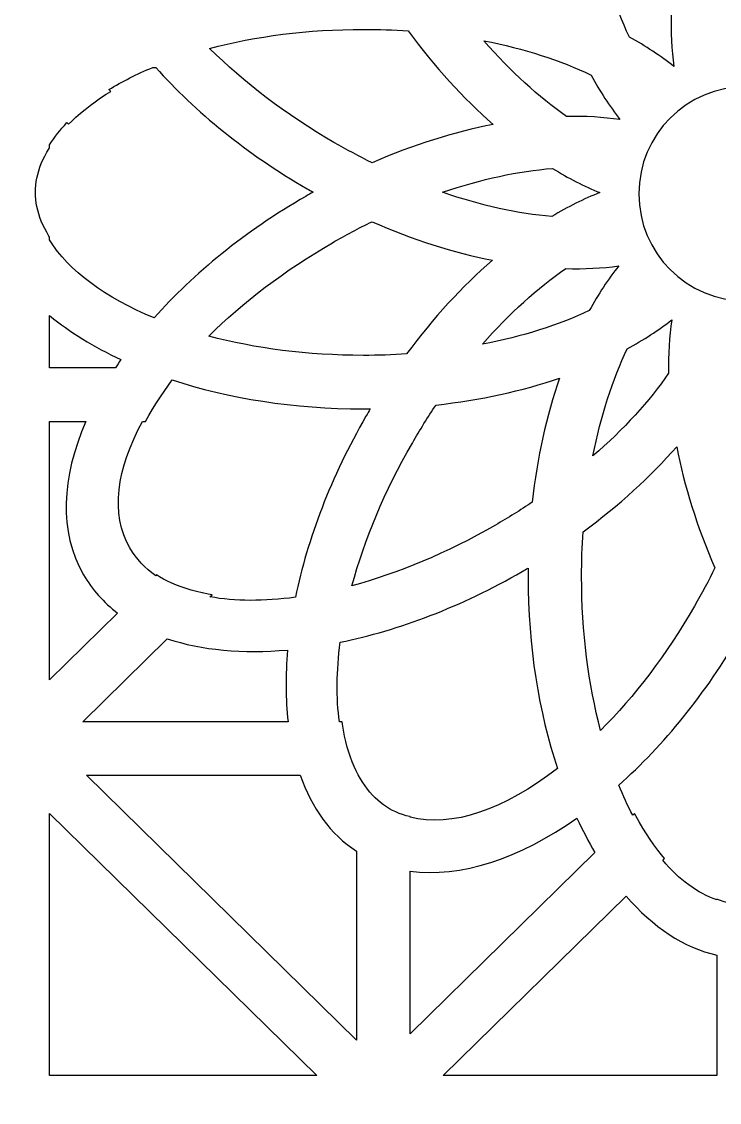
# Model space of a CAD drawing. Header units: centimetres. Extents: x -8.9 to 5.7, y -11.4 to 13.6.
# Drawn here: x 0.788 to 2.401, y 9.296 to 11.794 of the extents above; entities that cross this region are included whole.
import ezdxf

# ---------------------------------------------------------------- set-up
doc = ezdxf.new("R2010")
doc.units = ezdxf.units.CM
doc.header["$MEASUREMENT"] = 0
doc.layers.add('layer 1', color=7, linetype='Continuous')

msp = doc.modelspace()

# ---------------------------------------------------------------- linework, layer by layer
at = {"layer": 'layer 1', "color": 242}
for points, knots in [([(5.67892, 13.6334), (5.67892, 13.6334), (5.67892, 13.37125), (5.67892, 13.37125), (5.67892, 13.37125), (5.67892, 13.37125), (5.67892, 13.19951), (5.67892, 13.19951), (5.67892, 13.19951), (5.67892, 13.19951), (5.67892, 11.94322), (5.67892, 11.94322), (5.67892, 11.94322), (5.67892, 11.94322), (5.67892, 11.77148), (5.67892, 11.77148), (5.67892, 11.77148), (5.67892, 11.77148), (5.67892, 11.73584), (5.67892, 11.73584), (5.67892, 11.73584), (5.67892, 11.73584), (5.67892, 11.5641), (5.67892, 11.5641), (5.67892, 11.5641), (5.67892, 11.5641), (5.67892, 10.30781), (5.67892, 10.30781), (5.67892, 10.30781), (5.67892, 10.30781), (5.67892, 10.13607), (5.67892, 10.13607), (5.67892, 10.13607), (5.67892, 10.13607), (5.67892, 10.10043), (5.67892, 10.10043), (5.67892, 10.10043), (5.67892, 10.10043), (5.67892, 9.92869), (5.67892, 9.92869), (5.67892, 9.92869), (5.67892, 9.92869), (5.67892, 8.6724), (5.67892, 8.6724), (5.67892, 8.6724), (5.67892, 8.6724), (5.67892, 8.50066), (5.67892, 8.50066), (5.67892, 8.50066), (5.67892, 8.50066), (5.67892, 8.46502), (5.67892, 8.46502), (5.67892, 8.46502), (5.67892, 8.46502), (5.67892, 8.29328), (5.67892, 8.29328), (5.67892, 8.29328), (5.67892, 8.29328), (5.67892, 7.03699), (5.67892, 7.03699), (5.67892, 7.03699), (5.67892, 7.03699), (5.67892, 6.86525), (5.67892, 6.86525), (5.67892, 6.86525), (5.67892, 6.86525), (5.67892, 6.82962), (5.67892, 6.82962), (5.67892, 6.82962), (5.67892, 6.82962), (5.67892, 6.65787), (5.67892, 6.65787), (5.67892, 6.65787), (5.67892, 6.65787), (5.67892, 5.40159), (5.67892, 5.40159), (5.67892, 5.40159), (5.67892, 5.40159), (5.67892, 5.22984), (5.67892, 5.22984), (5.67892, 5.22984), (5.67892, 5.22984), (5.67892, 5.19421), (5.67892, 5.19421), (5.67892, 5.19421), (5.67892, 5.19421), (5.67892, 5.02246), (5.67892, 5.02246), (5.67892, 5.02246), (5.67892, 5.02246), (5.67892, 3.76618), (5.67892, 3.76618), (5.67892, 3.76618), (5.67892, 3.76618), (5.67892, 3.59443), (5.67892, 3.59443), (5.67892, 3.59443), (5.67892, 3.59443), (5.67892, 3.5588), (5.67892, 3.5588), (5.67892, 3.5588), (5.67892, 3.5588), (5.67892, 3.38706), (5.67892, 3.38706), (5.67892, 3.38706), (5.67892, 3.38706), (5.67892, 2.13077), (5.67892, 2.13077), (5.67892, 2.13077), (5.67892, 2.13077), (5.67892, 1.95902), (5.67892, 1.95902), (5.67892, 1.95902), (5.67892, 1.95902), (5.67892, 1.92339), (5.67892, 1.92339), (5.67892, 1.92339), (5.67892, 1.92339), (5.67892, 1.75165), (5.67892, 1.75165), (5.67892, 1.75165), (5.67892, 1.75165), (5.67892, 0.49536), (5.67892, 0.49536), (5.67892, 0.49536), (5.67892, 0.49536), (5.67892, 0.32362), (5.67892, 0.32362), (5.67892, 0.32362), (5.67892, 0.32362), (5.67892, 0.28798), (5.67892, 0.28798), (5.67892, 0.28798), (5.67892, 0.28798), (5.67892, 0.11624), (5.67892, 0.11624), (5.67892, 0.11624), (5.67892, 0.11624), (5.67892, -1.14005), (5.67892, -1.14005), (5.67892, -1.14005), (5.67892, -1.14005), (5.67892, -1.31179), (5.67892, -1.31179), (5.67892, -1.31179), (5.67892, -1.31179), (5.67892, -1.34743), (5.67892, -1.34743), (5.67892, -1.34743), (5.67892, -1.34743), (5.67892, -1.51917), (5.67892, -1.51917), (5.67892, -1.51917), (5.67892, -1.51917), (5.67892, -2.77546), (5.67892, -2.77546), (5.67892, -2.77546), (5.67892, -2.77546), (5.67892, -2.9472), (5.67892, -2.9472), (5.67892, -2.9472), (5.67892, -2.9472), (5.67892, -2.98284), (5.67892, -2.98284), (5.67892, -2.98284), (5.67892, -2.98284), (5.67892, -3.15458), (5.67892, -3.15458), (5.67892, -3.15458), (5.67892, -3.15458), (5.67892, -4.41087), (5.67892, -4.41087), (5.67892, -4.41087), (5.67892, -4.41087), (5.67892, -4.58261), (5.67892, -4.58261), (5.67892, -4.58261), (5.67892, -4.58261), (5.67892, -4.61824), (5.67892, -4.61824), (5.67892, -4.61824), (5.67892, -4.61824), (5.67892, -4.78999), (5.67892, -4.78999), (5.67892, -4.78999), (5.67892, -4.78999), (5.67892, -6.04627), (5.67892, -6.04627), (5.67892, -6.04627), (5.67892, -6.04627), (5.67892, -6.21802), (5.67892, -6.21802), (5.67892, -6.21802), (5.67892, -6.21802), (5.67892, -6.25365), (5.67892, -6.25365), (5.67892, -6.25365), (5.67892, -6.25365), (5.67892, -6.4254), (5.67892, -6.4254), (5.67892, -6.4254), (5.67892, -6.4254), (5.67892, -7.68168), (5.67892, -7.68168), (5.67892, -7.68168), (5.67892, -7.68168), (5.67892, -7.85343), (5.67892, -7.85343), (5.67892, -7.85343), (5.67892, -7.85343), (5.67892, -7.88906), (5.67892, -7.88906), (5.67892, -7.88906), (5.67892, -7.88906), (5.67892, -8.06081), (5.67892, -8.06081), (5.67892, -8.06081), (5.67892, -8.06081), (5.67892, -9.31709), (5.67892, -9.31709), (5.67892, -9.31709), (5.67892, -9.31709), (5.67892, -9.48884), (5.67892, -9.48884), (5.67892, -9.48884), (5.67892, -9.48884), (5.67892, -9.52447), (5.67892, -9.52447), (5.67892, -9.52447), (5.67892, -9.52447), (5.67892, -9.69621), (5.67892, -9.69621), (5.67892, -9.69621), (5.67892, -9.69621), (5.67892, -10.9525), (5.67892, -10.9525), (5.67892, -10.9525), (5.67892, -10.9525), (5.67892, -11.12424), (5.67892, -11.12424), (5.67892, -11.12424), (5.67892, -11.12424), (5.67892, -11.37676), (5.67892, -11.37676), (5.67892, -11.37676), (5.67892, -11.37676), (4.44413, -11.37676), (4.44413, -11.37676), (4.44413, -11.37676), (4.44413, -11.37676), (4.26903, -11.37676), (4.26903, -11.37676), (4.26903, -11.37676), (4.26903, -11.37676), (3.96556, -11.37676), (3.96556, -11.37676), (3.96556, -11.37676), (3.96556, -11.37676), (3.79046, -11.37676), (3.79046, -11.37676), (3.79046, -11.37676), (3.79046, -11.37676), (2.77678, -11.37676), (2.77678, -11.37676), (2.77678, -11.37676), (2.77678, -11.37676), (2.60169, -11.37676), (2.60169, -11.37676), (2.60169, -11.37676), (2.60169, -11.37676), (2.29822, -11.37676), (2.29822, -11.37676), (2.29822, -11.37676), (2.29822, -11.37676), (2.12312, -11.37676), (2.12312, -11.37676), (2.12312, -11.37676), (2.12312, -11.37676), (1.10944, -11.37676), (1.10944, -11.37676), (1.10944, -11.37676), (1.10944, -11.37676), (0.93434, -11.37676), (0.93434, -11.37676), (0.93434, -11.37676), (0.93434, -11.37676), (0.63087, -11.37676), (0.63087, -11.37676), (0.63087, -11.37676), (0.63087, -11.37676), (0.45577, -11.37676), (0.45577, -11.37676), (0.45577, -11.37676), (0.45577, -11.37676), (-0.80061, -11.37676), (-0.80061, -11.37676), (-0.80061, -11.37676), (-0.80061, -11.37676), (-0.80061, -11.14541), (-0.80061, -11.14541), (-0.80061, -11.14541), (-0.80061, -11.14541), (-0.80061, -10.97367), (-0.80061, -10.97367), (-0.80061, -10.97367), (-0.80061, -10.97367), (-0.80061, -9.67505), (-0.80061, -9.67505), (-0.80061, -9.67505), (-0.80061, -9.67505), (-0.80061, -9.33826), (-0.80061, -9.33826), (-0.80061, -9.33826), (-0.80061, -9.33826), (-0.80061, -8.03964), (-0.80061, -8.03964), (-0.80061, -8.03964), (-0.80061, -8.03964), (-0.80061, -7.70285), (-0.80061, -7.70285), (-0.80061, -7.70285), (-0.80061, -7.70285), (-0.80061, -6.40423), (-0.80061, -6.40423), (-0.80061, -6.40423), (-0.80061, -6.40423), (-0.80061, -6.06744), (-0.80061, -6.06744), (-0.80061, -6.06744), (-0.80061, -6.06744), (-0.80061, -4.76882), (-0.80061, -4.76882), (-0.80061, -4.76882), (-0.80061, -4.76882), (-0.80061, -4.43203), (-0.80061, -4.43203), (-0.80061, -4.43203), (-0.80061, -4.43203), (-0.80061, -3.13341), (-0.80061, -3.13341), (-0.80061, -3.13341), (-0.80061, -3.13341), (-0.80061, -2.79663), (-0.80061, -2.79663), (-0.80061, -2.79663), (-0.80061, -2.79663), (-0.80061, -1.498), (-0.80061, -1.498), (-0.80061, -1.498), (-0.80061, -1.498), (-0.80061, -1.16122), (-0.80061, -1.16122), (-0.80061, -1.16122), (-0.80061, -1.16122), (-0.80061, 0.13741), (-0.80061, 0.13741), (-0.80061, 0.13741), (-0.80061, 0.13741), (-0.80061, 0.47419), (-0.80061, 0.47419), (-0.80061, 0.47419), (-0.80061, 0.47419), (-0.80061, 1.77282), (-0.80061, 1.77282), (-0.80061, 1.77282), (-0.80061, 1.77282), (-0.80061, 2.1096), (-0.80061, 2.1096), (-0.80061, 2.1096), (-0.80061, 2.1096), (-0.80061, 3.40822), (-0.80061, 3.40822), (-0.80061, 3.40822), (-0.80061, 3.40822), (-0.80061, 3.74501), (-0.80061, 3.74501), (-0.80061, 3.74501), (-0.80061, 3.74501), (-0.80061, 5.04363), (-0.80061, 5.04363), (-0.80061, 5.04363), (-0.80061, 5.04363), (-0.80061, 5.38042), (-0.80061, 5.38042), (-0.80061, 5.38042), (-0.80061, 5.38042), (-0.80061, 6.67904), (-0.80061, 6.67904), (-0.80061, 6.67904), (-0.80061, 6.67904), (-0.80061, 7.01583), (-0.80061, 7.01583), (-0.80061, 7.01583), (-0.80061, 7.01583), (-0.80061, 8.31445), (-0.80061, 8.31445), (-0.80061, 8.31445), (-0.80061, 8.31445), (-0.80061, 8.65124), (-0.80061, 8.65124), (-0.80061, 8.65124), (-0.80061, 8.65124), (-0.80061, 9.94986), (-0.80061, 9.94986), (-0.80061, 9.94986), (-0.80061, 9.94986), (-0.80061, 10.28664), (-0.80061, 10.28664), (-0.80061, 10.28664), (-0.80061, 10.28664), (-0.80061, 11.58527), (-0.80061, 11.58527), (-0.80061, 11.58527), (-0.80061, 11.58527), (-0.80061, 11.92205), (-0.80061, 11.92205), (-0.80061, 11.92205), (-0.80061, 11.92205), (-0.80061, 13.22068), (-0.80061, 13.22068), (-0.80061, 13.22068), (-0.80061, 13.22068), (-0.80061, 13.39242), (-0.80061, 13.39242), (-0.80061, 13.39242), (-0.80061, 13.39242), (-0.80061, 13.6334), (-0.80061, 13.6334), (-0.80061, 13.6334), (-0.80061, 13.6334), (0.44595, 13.6334), (0.44595, 13.6334), (0.44595, 13.6334), (0.44595, 13.6334), (0.62105, 13.6334), (0.62105, 13.6334), (0.62105, 13.6334), (0.62105, 13.6334), (0.94416, 13.6334), (0.94416, 13.6334), (0.94416, 13.6334), (0.94416, 13.6334), (1.11926, 13.6334), (1.11926, 13.6334), (1.11926, 13.6334), (1.11926, 13.6334), (2.1133, 13.6334), (2.1133, 13.6334), (2.1133, 13.6334), (2.1133, 13.6334), (2.2884, 13.6334), (2.2884, 13.6334), (2.2884, 13.6334), (2.2884, 13.6334), (2.6115, 13.6334), (2.6115, 13.6334), (2.6115, 13.6334), (2.6115, 13.6334), (2.7866, 13.6334), (2.7866, 13.6334), (2.7866, 13.6334), (2.7866, 13.6334), (3.78064, 13.6334), (3.78064, 13.6334), (3.78064, 13.6334), (3.78064, 13.6334), (3.95574, 13.6334), (3.95574, 13.6334), (3.95574, 13.6334), (3.95574, 13.6334), (4.27885, 13.6334), (4.27885, 13.6334), (4.27885, 13.6334), (4.27885, 13.6334), (4.45395, 13.6334), (4.45395, 13.6334), (4.45395, 13.6334), (4.45395, 13.6334), (5.67892, 13.6334), (5.67892, 13.6334)], [0, 0, 0, 0, 0.0082645, 0.0082645, 0.0082645, 0.0082645, 0.0165289, 0.0165289, 0.0165289, 0.0165289, 0.0247934, 0.0247934, 0.0247934, 0.0247934, 0.0330579, 0.0330579, 0.0330579, 0.0330579, 0.0413223, 0.0413223, 0.0413223, 0.0413223, 0.0495868, 0.0495868, 0.0495868, 0.0495868, 0.0578512, 0.0578512, 0.0578512, 0.0578512, 0.0661157, 0.0661157, 0.0661157, 0.0661157, 0.0743802, 0.0743802, 0.0743802, 0.0743802, 0.0826446, 0.0826446, 0.0826446, 0.0826446, 0.0909091, 0.0909091, 0.0909091, 0.0909091, 0.0991736, 0.0991736, 0.0991736, 0.0991736, 0.107438, 0.107438, 0.107438, 0.107438, 0.1157025, 0.1157025, 0.1157025, 0.1157025, 0.1239669, 0.1239669, 0.1239669, 0.1239669, 0.1322314, 0.1322314, 0.1322314, 0.1322314, 0.1404959, 0.1404959, 0.1404959, 0.1404959, 0.1487603, 0.1487603, 0.1487603, 0.1487603, 0.1570248, 0.1570248, 0.1570248, 0.1570248, 0.1652893, 0.1652893, 0.1652893, 0.1652893, 0.1735537, 0.1735537, 0.1735537, 0.1735537, 0.1818182, 0.1818182, 0.1818182, 0.1818182, 0.1900826, 0.1900826, 0.1900826, 0.1900826, 0.1983471, 0.1983471, 0.1983471, 0.1983471, 0.2066116, 0.2066116, 0.2066116, 0.2066116, 0.214876, 0.214876, 0.214876, 0.214876, 0.2231405, 0.2231405, 0.2231405, 0.2231405, 0.231405, 0.231405, 0.231405, 0.231405, 0.2396694, 0.2396694, 0.2396694, 0.2396694, 0.2479339, 0.2479339, 0.2479339, 0.2479339, 0.2561983, 0.2561983, 0.2561983, 0.2561983, 0.2644628, 0.2644628, 0.2644628, 0.2644628, 0.2727273, 0.2727273, 0.2727273, 0.2727273, 0.2809917, 0.2809917, 0.2809917, 0.2809917, 0.2892562, 0.2892562, 0.2892562, 0.2892562, 0.2975207, 0.2975207, 0.2975207, 0.2975207, 0.3057851, 0.3057851, 0.3057851, 0.3057851, 0.3140496, 0.3140496, 0.3140496, 0.3140496, 0.322314, 0.322314, 0.322314, 0.322314, 0.3305785, 0.3305785, 0.3305785, 0.3305785, 0.338843, 0.338843, 0.338843, 0.338843, 0.3471074, 0.3471074, 0.3471074, 0.3471074, 0.3553719, 0.3553719, 0.3553719, 0.3553719, 0.3636364, 0.3636364, 0.3636364, 0.3636364, 0.3719008, 0.3719008, 0.3719008, 0.3719008, 0.3801653, 0.3801653, 0.3801653, 0.3801653, 0.3884298, 0.3884298, 0.3884298, 0.3884298, 0.3966942, 0.3966942, 0.3966942, 0.3966942, 0.4049587, 0.4049587, 0.4049587, 0.4049587, 0.4132231, 0.4132231, 0.4132231, 0.4132231, 0.4214876, 0.4214876, 0.4214876, 0.4214876, 0.4297521, 0.4297521, 0.4297521, 0.4297521, 0.4380165, 0.4380165, 0.4380165, 0.4380165, 0.446281, 0.446281, 0.446281, 0.446281, 0.4545455, 0.4545455, 0.4545455, 0.4545455, 0.4628099, 0.4628099, 0.4628099, 0.4628099, 0.4710744, 0.4710744, 0.4710744, 0.4710744, 0.4793388, 0.4793388, 0.4793388, 0.4793388, 0.4876033, 0.4876033, 0.4876033, 0.4876033, 0.4958678, 0.4958678, 0.4958678, 0.4958678, 0.5041322, 0.5041322, 0.5041322, 0.5041322, 0.5123967, 0.5123967, 0.5123967, 0.5123967, 0.5206612, 0.5206612, 0.5206612, 0.5206612, 0.5289256, 0.5289256, 0.5289256, 0.5289256, 0.5371901, 0.5371901, 0.5371901, 0.5371901, 0.5454545, 0.5454545, 0.5454545, 0.5454545, 0.553719, 0.553719, 0.553719, 0.553719, 0.5619835, 0.5619835, 0.5619835, 0.5619835, 0.5702479, 0.5702479, 0.5702479, 0.5702479, 0.5785124, 0.5785124, 0.5785124, 0.5785124, 0.5867769, 0.5867769, 0.5867769, 0.5867769, 0.5950413, 0.5950413, 0.5950413, 0.5950413, 0.6033058, 0.6033058, 0.6033058, 0.6033058, 0.6115702, 0.6115702, 0.6115702, 0.6115702, 0.6198347, 0.6198347, 0.6198347, 0.6198347, 0.6280992, 0.6280992, 0.6280992, 0.6280992, 0.6363636, 0.6363636, 0.6363636, 0.6363636, 0.6446281, 0.6446281, 0.6446281, 0.6446281, 0.6528926, 0.6528926, 0.6528926, 0.6528926, 0.661157, 0.661157, 0.661157, 0.661157, 0.6694215, 0.6694215, 0.6694215, 0.6694215, 0.677686, 0.677686, 0.677686, 0.677686, 0.6859504, 0.6859504, 0.6859504, 0.6859504, 0.6942149, 0.6942149, 0.6942149, 0.6942149, 0.7024793, 0.7024793, 0.7024793, 0.7024793, 0.7107438, 0.7107438, 0.7107438, 0.7107438, 0.7190083, 0.7190083, 0.7190083, 0.7190083, 0.7272727, 0.7272727, 0.7272727, 0.7272727, 0.7355372, 0.7355372, 0.7355372, 0.7355372, 0.7438017, 0.7438017, 0.7438017, 0.7438017, 0.7520661, 0.7520661, 0.7520661, 0.7520661, 0.7603306, 0.7603306, 0.7603306, 0.7603306, 0.768595, 0.768595, 0.768595, 0.768595, 0.7768595, 0.7768595, 0.7768595, 0.7768595, 0.785124, 0.785124, 0.785124, 0.785124, 0.7933884, 0.7933884, 0.7933884, 0.7933884, 0.8016529, 0.8016529, 0.8016529, 0.8016529, 0.8099174, 0.8099174, 0.8099174, 0.8099174, 0.8181818, 0.8181818, 0.8181818, 0.8181818, 0.8264463, 0.8264463, 0.8264463, 0.8264463, 0.8347107, 0.8347107, 0.8347107, 0.8347107, 0.8429752, 0.8429752, 0.8429752, 0.8429752, 0.8512397, 0.8512397, 0.8512397, 0.8512397, 0.8595041, 0.8595041, 0.8595041, 0.8595041, 0.8677686, 0.8677686, 0.8677686, 0.8677686, 0.8760331, 0.8760331, 0.8760331, 0.8760331, 0.8842975, 0.8842975, 0.8842975, 0.8842975, 0.892562, 0.892562, 0.892562, 0.892562, 0.9008264, 0.9008264, 0.9008264, 0.9008264, 0.9090909, 0.9090909, 0.9090909, 0.9090909, 0.9173554, 0.9173554, 0.9173554, 0.9173554, 0.9256198, 0.9256198, 0.9256198, 0.9256198, 0.9338843, 0.9338843, 0.9338843, 0.9338843, 0.9421488, 0.9421488, 0.9421488, 0.9421488, 0.9504132, 0.9504132, 0.9504132, 0.9504132, 0.9586777, 0.9586777, 0.9586777, 0.9586777, 0.9669421, 0.9669421, 0.9669421, 0.9669421, 0.9752066, 0.9752066, 0.9752066, 0.9752066, 0.9834711, 0.9834711, 0.9834711, 0.9834711, 1, 1, 1, 1]), ([(2.19258, 11.75809), (2.23041, 11.73722), (2.26498, 11.71446), (2.29576, 11.69005), (2.29576, 11.69005), (2.29041, 11.72873), (2.2883, 11.76977), (2.2894, 11.81264), (2.2894, 11.81264), (2.24508, 11.87738), (2.18594, 11.94287), (2.11454, 12.00518), (2.11454, 12.00518), (2.13246, 11.9126), (2.15917, 11.82886), (2.19258, 11.75809)], [0, 0, 0, 0, 0.2, 0.2, 0.2, 0.2, 0.4, 0.4, 0.4, 0.4, 0.6, 0.6, 0.6, 0.6, 1, 1, 1, 1]), ([(1.59783, 11.46758), (1.69297, 11.50917), (1.78762, 11.5387), (1.87787, 11.55611), (1.87787, 11.55611), (1.80897, 11.61638), (1.74234, 11.68912), (1.68129, 11.7724), (1.68129, 11.7724), (1.64746, 11.77469), (1.61294, 11.77591), (1.57785, 11.77591), (1.57785, 11.77591), (1.44935, 11.77591), (1.32834, 11.76), (1.22228, 11.73197), (1.22228, 11.73197), (1.30035, 11.65416), (1.39771, 11.57936), (1.50966, 11.51473), (1.50966, 11.51473), (1.539, 11.49779), (1.56844, 11.48208), (1.59783, 11.46758)], [0, 0, 0, 0, 0.1428571, 0.1428571, 0.1428571, 0.1428571, 0.2857143, 0.2857143, 0.2857143, 0.2857143, 0.4285714, 0.4285714, 0.4285714, 0.4285714, 0.5714286, 0.5714286, 0.5714286, 0.5714286, 0.7142857, 0.7142857, 0.7142857, 0.7142857, 1, 1, 1, 1]), ([(2.04759, 11.57469), (2.09079, 11.57553), (2.1321, 11.5731), (2.17096, 11.56735), (2.17096, 11.56735), (2.147, 11.59818), (2.12464, 11.63266), (2.10416, 11.67034), (2.10416, 11.67034), (2.03341, 11.70424), (1.94945, 11.73139), (1.85647, 11.74965), (1.85647, 11.74965), (1.91827, 11.67844), (1.98326, 11.61927), (2.04759, 11.57469)], [0, 0, 0, 0, 0.2, 0.2, 0.2, 0.2, 0.4, 0.4, 0.4, 0.4, 0.6, 0.6, 0.6, 0.6, 1, 1, 1, 1]), ([(1.09769, 11.68788), (1.09769, 11.68788), (1.09074, 11.68788), (1.09074, 11.68788), (1.09074, 11.68788), (1.05377, 11.67247), (1.01981, 11.65535), (0.98935, 11.63675), (0.98935, 11.63675), (0.98935, 11.63675), (0.99362, 11.63256), (0.99362, 11.63256), (0.99362, 11.63256), (0.99362, 11.63256), (0.98311, 11.62599), (0.98311, 11.62599), (0.98311, 11.62599), (0.98311, 11.62599), (0.97012, 11.6174), (0.97012, 11.6174), (0.97012, 11.6174), (0.97012, 11.6174), (0.95765, 11.60869), (0.95765, 11.60869), (0.95765, 11.60869), (0.95765, 11.60869), (0.94571, 11.59989), (0.94571, 11.59989), (0.94571, 11.59989), (0.94571, 11.59989), (0.93432, 11.59099), (0.93432, 11.59099), (0.93432, 11.59099), (0.93432, 11.59099), (0.92348, 11.58202), (0.92348, 11.58202), (0.92348, 11.58202), (0.92348, 11.58202), (0.91319, 11.57299), (0.91319, 11.57299), (0.91319, 11.57299), (0.91319, 11.57299), (0.90346, 11.56392), (0.90346, 11.56392), (0.90346, 11.56392), (0.90346, 11.56392), (0.89602, 11.55655), (0.89602, 11.55655), (0.89602, 11.55655), (0.89602, 11.55655), (0.89221, 11.56028), (0.89221, 11.56028), (0.89221, 11.56028), (0.87657, 11.54389), (0.86323, 11.52684), (0.85242, 11.50925), (0.85242, 11.50925), (0.85242, 11.50925), (0.85242, 11.50267), (0.85242, 11.50267), (0.85242, 11.50267), (0.85242, 11.50267), (0.85111, 11.50065), (0.85111, 11.50065), (0.85111, 11.50065), (0.85111, 11.50065), (0.84584, 11.49182), (0.84584, 11.49182), (0.84584, 11.49182), (0.84584, 11.49182), (0.8411, 11.48306), (0.8411, 11.48306), (0.8411, 11.48306), (0.8411, 11.48306), (0.83687, 11.4744), (0.83687, 11.4744), (0.83687, 11.4744), (0.83687, 11.4744), (0.83315, 11.46584), (0.83315, 11.46584), (0.83315, 11.46584), (0.83315, 11.46584), (0.8299, 11.45736), (0.8299, 11.45736), (0.8299, 11.45736), (0.8299, 11.45736), (0.82712, 11.44896), (0.82712, 11.44896), (0.82712, 11.44896), (0.82712, 11.44896), (0.8248, 11.44062), (0.8248, 11.44062), (0.8248, 11.44062), (0.8248, 11.44062), (0.82291, 11.43234), (0.82291, 11.43234), (0.82291, 11.43234), (0.82291, 11.43234), (0.82145, 11.42408), (0.82145, 11.42408), (0.82145, 11.42408), (0.82145, 11.42408), (0.8204, 11.41583), (0.8204, 11.41583), (0.8204, 11.41583), (0.8204, 11.41583), (0.81978, 11.40754), (0.81978, 11.40754), (0.81978, 11.40754), (0.81978, 11.40754), (0.81957, 11.39919), (0.81957, 11.39919), (0.81957, 11.39919), (0.81957, 11.39919), (0.81978, 11.39087), (0.81978, 11.39087), (0.81978, 11.39087), (0.81978, 11.39087), (0.8204, 11.38261), (0.8204, 11.38261), (0.8204, 11.38261), (0.8204, 11.38261), (0.82143, 11.37438), (0.82143, 11.37438), (0.82143, 11.37438), (0.82143, 11.37438), (0.82288, 11.36615), (0.82288, 11.36615), (0.82288, 11.36615), (0.82288, 11.36615), (0.82476, 11.3579), (0.82476, 11.3579), (0.82476, 11.3579), (0.82476, 11.3579), (0.82707, 11.34959), (0.82707, 11.34959), (0.82707, 11.34959), (0.82707, 11.34959), (0.82983, 11.34122), (0.82983, 11.34122), (0.82983, 11.34122), (0.82983, 11.34122), (0.83305, 11.33277), (0.83305, 11.33277), (0.83305, 11.33277), (0.83305, 11.33277), (0.83675, 11.32424), (0.83675, 11.32424), (0.83675, 11.32424), (0.83675, 11.32424), (0.84095, 11.31561), (0.84095, 11.31561), (0.84095, 11.31561), (0.84095, 11.31561), (0.84565, 11.30689), (0.84565, 11.30689), (0.84565, 11.30689), (0.84565, 11.30689), (0.85088, 11.29809), (0.85088, 11.29809), (0.85088, 11.29809), (0.85088, 11.29809), (0.85242, 11.29571), (0.85242, 11.29571), (0.85242, 11.29571), (0.85242, 11.29571), (0.85242, 11.28913), (0.85242, 11.28913), (0.85242, 11.28913), (0.89619, 11.21788), (0.98134, 11.15559), (1.09394, 11.10917), (1.09394, 11.10917), (1.18527, 11.21178), (1.30423, 11.30905), (1.4444, 11.38998), (1.4444, 11.38998), (1.45009, 11.39326), (1.45578, 11.39648), (1.46148, 11.39967), (1.46148, 11.39967), (1.4569, 11.40226), (1.45233, 11.40486), (1.44776, 11.4075), (1.44776, 11.4075), (1.30778, 11.48832), (1.18898, 11.58544), (1.09769, 11.68788)], [0, 0, 0, 0, 0.0208333, 0.0208333, 0.0208333, 0.0208333, 0.0416667, 0.0416667, 0.0416667, 0.0416667, 0.0625, 0.0625, 0.0625, 0.0625, 0.0833333, 0.0833333, 0.0833333, 0.0833333, 0.1041667, 0.1041667, 0.1041667, 0.1041667, 0.125, 0.125, 0.125, 0.125, 0.1458333, 0.1458333, 0.1458333, 0.1458333, 0.1666667, 0.1666667, 0.1666667, 0.1666667, 0.1875, 0.1875, 0.1875, 0.1875, 0.2083333, 0.2083333, 0.2083333, 0.2083333, 0.2291667, 0.2291667, 0.2291667, 0.2291667, 0.25, 0.25, 0.25, 0.25, 0.2708333, 0.2708333, 0.2708333, 0.2708333, 0.2916667, 0.2916667, 0.2916667, 0.2916667, 0.3125, 0.3125, 0.3125, 0.3125, 0.3333333, 0.3333333, 0.3333333, 0.3333333, 0.3541667, 0.3541667, 0.3541667, 0.3541667, 0.375, 0.375, 0.375, 0.375, 0.3958333, 0.3958333, 0.3958333, 0.3958333, 0.4166667, 0.4166667, 0.4166667, 0.4166667, 0.4375, 0.4375, 0.4375, 0.4375, 0.4583333, 0.4583333, 0.4583333, 0.4583333, 0.4791667, 0.4791667, 0.4791667, 0.4791667, 0.5, 0.5, 0.5, 0.5, 0.5208333, 0.5208333, 0.5208333, 0.5208333, 0.5416667, 0.5416667, 0.5416667, 0.5416667, 0.5625, 0.5625, 0.5625, 0.5625, 0.5833333, 0.5833333, 0.5833333, 0.5833333, 0.6041667, 0.6041667, 0.6041667, 0.6041667, 0.625, 0.625, 0.625, 0.625, 0.6458333, 0.6458333, 0.6458333, 0.6458333, 0.6666667, 0.6666667, 0.6666667, 0.6666667, 0.6875, 0.6875, 0.6875, 0.6875, 0.7083333, 0.7083333, 0.7083333, 0.7083333, 0.7291667, 0.7291667, 0.7291667, 0.7291667, 0.75, 0.75, 0.75, 0.75, 0.7708333, 0.7708333, 0.7708333, 0.7708333, 0.7916667, 0.7916667, 0.7916667, 0.7916667, 0.8125, 0.8125, 0.8125, 0.8125, 0.8333333, 0.8333333, 0.8333333, 0.8333333, 0.8541667, 0.8541667, 0.8541667, 0.8541667, 0.875, 0.875, 0.875, 0.875, 0.8958333, 0.8958333, 0.8958333, 0.8958333, 0.9166667, 0.9166667, 0.9166667, 0.9166667, 0.9375, 0.9375, 0.9375, 0.9375, 0.9583333, 0.9583333, 0.9583333, 0.9583333, 1, 1, 1, 1]), ([(2.71009, 11.39584), (2.71009, 11.25902), (2.59913, 11.14806), (2.46232, 11.14806), (2.46232, 11.14806), (2.3255, 11.14806), (2.21454, 11.25902), (2.21454, 11.39584), (2.21454, 11.39584), (2.21454, 11.53265), (2.3255, 11.64361), (2.46232, 11.64361), (2.46232, 11.64361), (2.59913, 11.64361), (2.71009, 11.53265), (2.71009, 11.39584)], [0, 0, 0, 0, 0.2, 0.2, 0.2, 0.2, 0.4, 0.4, 0.4, 0.4, 0.6, 0.6, 0.6, 0.6, 1, 1, 1, 1]), ([(2.01373, 11.34337), (2.05072, 11.36569), (2.08771, 11.38425), (2.12424, 11.3987), (2.12424, 11.3987), (2.08807, 11.41341), (2.05147, 11.4321), (2.01489, 11.45449), (2.01489, 11.45449), (1.93667, 11.44847), (1.85038, 11.43), (1.76073, 11.39933), (1.76073, 11.39933), (1.84986, 11.36856), (1.93573, 11.34982), (2.01373, 11.34337)], [0, 0, 0, 0, 0.2, 0.2, 0.2, 0.2, 0.4, 0.4, 0.4, 0.4, 0.6, 0.6, 0.6, 0.6, 1, 1, 1, 1]), ([(1.67778, 11.02573), (1.73938, 11.10931), (1.80658, 11.18222), (1.87603, 11.24242), (1.87603, 11.24242), (1.78623, 11.26017), (1.69216, 11.28984), (1.59765, 11.33144), (1.59765, 11.33144), (1.56721, 11.31652), (1.5367, 11.3003), (1.50631, 11.28276), (1.50631, 11.28276), (1.39503, 11.21851), (1.29818, 11.14423), (1.22035, 11.06692), (1.22035, 11.06692), (1.32686, 11.03857), (1.44857, 11.02247), (1.57785, 11.02247), (1.57785, 11.02247), (1.61172, 11.02247), (1.64508, 11.02359), (1.67778, 11.02573)], [0, 0, 0, 0, 0.1428571, 0.1428571, 0.1428571, 0.1428571, 0.2857143, 0.2857143, 0.2857143, 0.2857143, 0.4285714, 0.4285714, 0.4285714, 0.4285714, 0.5714286, 0.5714286, 0.5714286, 0.5714286, 0.7142857, 0.7142857, 0.7142857, 0.7142857, 1, 1, 1, 1]), ([(2.10007, 11.12611), (2.12093, 11.16393), (2.14369, 11.19851), (2.1681, 11.22928), (2.1681, 11.22928), (2.12943, 11.22394), (2.08838, 11.22182), (2.04551, 11.22293), (2.04551, 11.22293), (1.98078, 11.1786), (1.91528, 11.11946), (1.85298, 11.04807), (1.85298, 11.04807), (1.94555, 11.06599), (2.02929, 11.09269), (2.10007, 11.12611)], [0, 0, 0, 0, 0.2, 0.2, 0.2, 0.2, 0.4, 0.4, 0.4, 0.4, 0.6, 0.6, 0.6, 0.6, 1, 1, 1, 1]), ([(1.00433, 10.9938), (1.00855, 11.00012), (1.01285, 11.00643), (1.01728, 11.01274), (1.01728, 11.01274), (0.95445, 11.04212), (0.89892, 11.07634), (0.85242, 11.11439), (0.85242, 11.11439), (0.85242, 11.11439), (0.85242, 10.9938), (0.85242, 10.9938), (0.85242, 10.9938), (0.85242, 10.9938), (1.00433, 10.9938), (1.00433, 10.9938)], [0, 0, 0, 0, 0.2, 0.2, 0.2, 0.2, 0.4, 0.4, 0.4, 0.4, 0.6, 0.6, 0.6, 0.6, 1, 1, 1, 1]), ([(2.28346, 10.98111), (2.28262, 11.02431), (2.28505, 11.06563), (2.2908, 11.10449), (2.2908, 11.10449), (2.25997, 11.08052), (2.22549, 11.05817), (2.18781, 11.03769), (2.18781, 11.03769), (2.15391, 10.96693), (2.12676, 10.88297), (2.1085, 10.78999), (2.1085, 10.78999), (2.17971, 10.85179), (2.23888, 10.91679), (2.28346, 10.98111)], [0, 0, 0, 0, 0.2, 0.2, 0.2, 0.2, 0.4, 0.4, 0.4, 0.4, 0.6, 0.6, 0.6, 0.6, 1, 1, 1, 1]), ([(1.13546, 10.96613), (1.13546, 10.96613), (1.10863, 10.92704), (1.10863, 10.92704), (1.10863, 10.92704), (1.10863, 10.92704), (1.09914, 10.91255), (1.09914, 10.91255), (1.09914, 10.91255), (1.09914, 10.91255), (1.09015, 10.89814), (1.09015, 10.89814), (1.09015, 10.89814), (1.09015, 10.89814), (1.08166, 10.88383), (1.08166, 10.88383), (1.08166, 10.88383), (1.08166, 10.88383), (1.07388, 10.86999), (1.07388, 10.86999), (1.07388, 10.86999), (1.07388, 10.86999), (1.06733, 10.86999), (1.06733, 10.86999), (1.06733, 10.86999), (1.00688, 10.76004), (0.99264, 10.65582), (1.03794, 10.57735), (1.03794, 10.57735), (1.05264, 10.55189), (1.07282, 10.53051), (1.09766, 10.51315), (1.09766, 10.51315), (1.09766, 10.51315), (1.09948, 10.51493), (1.09948, 10.51493), (1.09948, 10.51493), (1.09948, 10.51493), (1.10672, 10.51047), (1.10672, 10.51047), (1.10672, 10.51047), (1.10672, 10.51047), (1.11564, 10.50547), (1.11564, 10.50547), (1.11564, 10.50547), (1.11564, 10.50547), (1.12507, 10.50066), (1.12507, 10.50066), (1.12507, 10.50066), (1.12507, 10.50066), (1.13501, 10.49607), (1.13501, 10.49607), (1.13501, 10.49607), (1.13501, 10.49607), (1.14545, 10.4917), (1.14545, 10.4917), (1.14545, 10.4917), (1.14545, 10.4917), (1.15638, 10.48759), (1.15638, 10.48759), (1.15638, 10.48759), (1.15638, 10.48759), (1.16782, 10.48373), (1.16782, 10.48373), (1.16782, 10.48373), (1.16782, 10.48373), (1.17975, 10.48014), (1.17975, 10.48014), (1.17975, 10.48014), (1.17975, 10.48014), (1.19217, 10.47684), (1.19217, 10.47684), (1.19217, 10.47684), (1.19217, 10.47684), (1.20505, 10.47384), (1.20505, 10.47384), (1.20505, 10.47384), (1.20505, 10.47384), (1.20522, 10.47381), (1.20522, 10.47381), (1.20522, 10.47381), (1.20522, 10.47381), (1.20583, 10.47367), (1.20583, 10.47367), (1.20583, 10.47367), (1.20583, 10.47367), (1.21918, 10.47098), (1.21918, 10.47098), (1.21918, 10.47098), (1.21918, 10.47098), (1.2282, 10.46943), (1.2282, 10.46943), (1.2282, 10.46943), (1.2282, 10.46943), (1.22308, 10.46442), (1.22308, 10.46442), (1.22308, 10.46442), (1.28091, 10.45397), (1.34788, 10.45369), (1.4206, 10.46339), (1.4206, 10.46339), (1.4484, 10.59791), (1.50278, 10.74164), (1.5837, 10.88181), (1.5837, 10.88181), (1.58699, 10.88749), (1.59031, 10.89313), (1.59365, 10.89874), (1.59365, 10.89874), (1.58839, 10.89869), (1.58312, 10.89866), (1.57785, 10.89866), (1.57785, 10.89866), (1.41662, 10.89866), (1.26552, 10.92325), (1.13546, 10.96613)], [0, 0, 0, 0, 0.0333333, 0.0333333, 0.0333333, 0.0333333, 0.0666667, 0.0666667, 0.0666667, 0.0666667, 0.1, 0.1, 0.1, 0.1, 0.1333333, 0.1333333, 0.1333333, 0.1333333, 0.1666667, 0.1666667, 0.1666667, 0.1666667, 0.2, 0.2, 0.2, 0.2, 0.2333333, 0.2333333, 0.2333333, 0.2333333, 0.2666667, 0.2666667, 0.2666667, 0.2666667, 0.3, 0.3, 0.3, 0.3, 0.3333333, 0.3333333, 0.3333333, 0.3333333, 0.3666667, 0.3666667, 0.3666667, 0.3666667, 0.4, 0.4, 0.4, 0.4, 0.4333333, 0.4333333, 0.4333333, 0.4333333, 0.4666667, 0.4666667, 0.4666667, 0.4666667, 0.5, 0.5, 0.5, 0.5, 0.5333333, 0.5333333, 0.5333333, 0.5333333, 0.5666667, 0.5666667, 0.5666667, 0.5666667, 0.6, 0.6, 0.6, 0.6, 0.6333333, 0.6333333, 0.6333333, 0.6333333, 0.6666667, 0.6666667, 0.6666667, 0.6666667, 0.7, 0.7, 0.7, 0.7, 0.7333333, 0.7333333, 0.7333333, 0.7333333, 0.7666667, 0.7666667, 0.7666667, 0.7666667, 0.8, 0.8, 0.8, 0.8, 0.8333333, 0.8333333, 0.8333333, 0.8333333, 0.8666667, 0.8666667, 0.8666667, 0.8666667, 0.9, 0.9, 0.9, 0.9, 0.9333333, 0.9333333, 0.9333333, 0.9333333, 1, 1, 1, 1]), ([(1.96794, 10.68304), (1.97949, 10.78623), (2.00124, 10.88297), (2.03129, 10.96983), (2.03129, 10.96983), (1.94464, 10.9403), (1.84834, 10.91896), (1.74569, 10.90774), (1.74569, 10.90774), (1.72679, 10.87959), (1.70848, 10.85029), (1.69093, 10.8199), (1.69093, 10.8199), (1.62668, 10.70862), (1.57995, 10.59587), (1.5512, 10.49), (1.5512, 10.49), (1.65762, 10.51871), (1.77107, 10.56562), (1.88303, 10.63026), (1.88303, 10.63026), (1.91236, 10.6472), (1.94069, 10.66484), (1.96794, 10.68304)], [0, 0, 0, 0, 0.1428571, 0.1428571, 0.1428571, 0.1428571, 0.2857143, 0.2857143, 0.2857143, 0.2857143, 0.4285714, 0.4285714, 0.4285714, 0.4285714, 0.5714286, 0.5714286, 0.5714286, 0.5714286, 0.7142857, 0.7142857, 0.7142857, 0.7142857, 1, 1, 1, 1]), ([(1.00958, 10.42675), (0.97738, 10.45123), (0.95073, 10.48078), (0.93072, 10.51544), (0.93072, 10.51544), (0.87346, 10.61461), (0.87943, 10.73991), (0.93605, 10.86999), (0.93605, 10.86999), (0.93605, 10.86999), (0.85242, 10.86999), (0.85242, 10.86999), (0.85242, 10.86999), (0.85242, 10.86999), (0.85242, 10.2726), (0.85242, 10.2726), (0.85242, 10.2726), (0.85242, 10.2726), (1.00958, 10.42675), (1.00958, 10.42675)], [0, 0, 0, 0, 0.1666667, 0.1666667, 0.1666667, 0.1666667, 0.3333333, 0.3333333, 0.3333333, 0.3333333, 0.5, 0.5, 0.5, 0.5, 0.6666667, 0.6666667, 0.6666667, 0.6666667, 1, 1, 1, 1]), ([(2.39057, 10.53135), (2.34898, 10.62649), (2.31945, 10.72115), (2.30204, 10.8114), (2.30204, 10.8114), (2.24177, 10.7425), (2.16903, 10.67587), (2.08575, 10.61482), (2.08575, 10.61482), (2.08346, 10.58099), (2.08224, 10.54646), (2.08224, 10.51137), (2.08224, 10.51137), (2.08224, 10.38288), (2.09815, 10.26186), (2.12618, 10.1558), (2.12618, 10.1558), (2.204, 10.23387), (2.27879, 10.33123), (2.34342, 10.44318), (2.34342, 10.44318), (2.36036, 10.47252), (2.37608, 10.50196), (2.39057, 10.53135)], [0, 0, 0, 0, 0.1428571, 0.1428571, 0.1428571, 0.1428571, 0.2857143, 0.2857143, 0.2857143, 0.2857143, 0.4285714, 0.4285714, 0.4285714, 0.4285714, 0.5714286, 0.5714286, 0.5714286, 0.5714286, 0.7142857, 0.7142857, 0.7142857, 0.7142857, 1, 1, 1, 1]), ([(1.52249, 10.17591), (1.52249, 10.17591), (1.5285, 10.17591), (1.5285, 10.17591), (1.5285, 10.17591), (1.5285, 10.17591), (1.52931, 10.17013), (1.52931, 10.17013), (1.52931, 10.17013), (1.52931, 10.17013), (1.53166, 10.15625), (1.53166, 10.15625), (1.53166, 10.15625), (1.53166, 10.15625), (1.53433, 10.14283), (1.53433, 10.14283), (1.53433, 10.14283), (1.53433, 10.14283), (1.53732, 10.12987), (1.53732, 10.12987), (1.53732, 10.12987), (1.53732, 10.12987), (1.54061, 10.11738), (1.54061, 10.11738), (1.54061, 10.11738), (1.54061, 10.11738), (1.5442, 10.10538), (1.5442, 10.10538), (1.5442, 10.10538), (1.5442, 10.10538), (1.54805, 10.09387), (1.54805, 10.09387), (1.54805, 10.09387), (1.54805, 10.09387), (1.55217, 10.08287), (1.55217, 10.08287), (1.55217, 10.08287), (1.55217, 10.08287), (1.55654, 10.07236), (1.55654, 10.07236), (1.55654, 10.07236), (1.55654, 10.07236), (1.56113, 10.06237), (1.56113, 10.06237), (1.56113, 10.06237), (1.56113, 10.06237), (1.56594, 10.05289), (1.56594, 10.05289), (1.56594, 10.05289), (1.56594, 10.05289), (1.57096, 10.04392), (1.57096, 10.04392), (1.57096, 10.04392), (1.57096, 10.04392), (1.57616, 10.03544), (1.57616, 10.03544), (1.57616, 10.03544), (1.57616, 10.03544), (1.58155, 10.02745), (1.58155, 10.02745), (1.58155, 10.02745), (1.58155, 10.02745), (1.58711, 10.01993), (1.58711, 10.01993), (1.58711, 10.01993), (1.58711, 10.01993), (1.59283, 10.01288), (1.59283, 10.01288), (1.59283, 10.01288), (1.59283, 10.01288), (1.59871, 10.00628), (1.59871, 10.00628), (1.59871, 10.00628), (1.59871, 10.00628), (1.60477, 10.0001), (1.60477, 10.0001), (1.60477, 10.0001), (1.60477, 10.0001), (1.611, 9.99432), (1.611, 9.99432), (1.611, 9.99432), (1.611, 9.99432), (1.61742, 9.98893), (1.61742, 9.98893), (1.61742, 9.98893), (1.61742, 9.98893), (1.62405, 9.9839), (1.62405, 9.9839), (1.62405, 9.9839), (1.62405, 9.9839), (1.63091, 9.97921), (1.63091, 9.97921), (1.63091, 9.97921), (1.63091, 9.97921), (1.63804, 9.97485), (1.63804, 9.97485), (1.63804, 9.97485), (1.63804, 9.97485), (1.64535, 9.97087), (1.64535, 9.97087), (1.64535, 9.97087), (1.64535, 9.97087), (1.65281, 9.96728), (1.65281, 9.96728), (1.65281, 9.96728), (1.65281, 9.96728), (1.66045, 9.96406), (1.66045, 9.96406), (1.66045, 9.96406), (1.66045, 9.96406), (1.6683, 9.96121), (1.6683, 9.96121), (1.6683, 9.96121), (1.6683, 9.96121), (1.67639, 9.9587), (1.67639, 9.9587), (1.67639, 9.9587), (1.67639, 9.9587), (1.68474, 9.95655), (1.68474, 9.95655), (1.68474, 9.95655), (1.68474, 9.95655), (1.68524, 9.95645), (1.68524, 9.95645), (1.68524, 9.95645), (1.68524, 9.95645), (1.68552, 9.95638), (1.68552, 9.95638), (1.68552, 9.95638), (1.68552, 9.95638), (1.68567, 9.95635), (1.68567, 9.95635), (1.68567, 9.95635), (1.68567, 9.95635), (1.68567, 9.9553), (1.68567, 9.9553), (1.68567, 9.9553), (1.78168, 9.93003), (1.90404, 9.97325), (2.02639, 10.06746), (2.02639, 10.06746), (1.9832, 10.19786), (1.95843, 10.34952), (1.95843, 10.51137), (1.95843, 10.51137), (1.95843, 10.51793), (1.95849, 10.52447), (1.95857, 10.531), (1.95857, 10.531), (1.95405, 10.52833), (1.9495, 10.52567), (1.94493, 10.52304), (1.94493, 10.52304), (1.804, 10.44167), (1.65948, 10.38715), (1.52432, 10.35949), (1.52432, 10.35949), (1.51524, 10.29259), (1.51459, 10.23053), (1.52249, 10.17591)], [0, 0, 0, 0, 0.0243902, 0.0243902, 0.0243902, 0.0243902, 0.0487805, 0.0487805, 0.0487805, 0.0487805, 0.0731707, 0.0731707, 0.0731707, 0.0731707, 0.097561, 0.097561, 0.097561, 0.097561, 0.1219512, 0.1219512, 0.1219512, 0.1219512, 0.1463415, 0.1463415, 0.1463415, 0.1463415, 0.1707317, 0.1707317, 0.1707317, 0.1707317, 0.195122, 0.195122, 0.195122, 0.195122, 0.2195122, 0.2195122, 0.2195122, 0.2195122, 0.2439024, 0.2439024, 0.2439024, 0.2439024, 0.2682927, 0.2682927, 0.2682927, 0.2682927, 0.2926829, 0.2926829, 0.2926829, 0.2926829, 0.3170732, 0.3170732, 0.3170732, 0.3170732, 0.3414634, 0.3414634, 0.3414634, 0.3414634, 0.3658537, 0.3658537, 0.3658537, 0.3658537, 0.3902439, 0.3902439, 0.3902439, 0.3902439, 0.4146341, 0.4146341, 0.4146341, 0.4146341, 0.4390244, 0.4390244, 0.4390244, 0.4390244, 0.4634146, 0.4634146, 0.4634146, 0.4634146, 0.4878049, 0.4878049, 0.4878049, 0.4878049, 0.5121951, 0.5121951, 0.5121951, 0.5121951, 0.5365854, 0.5365854, 0.5365854, 0.5365854, 0.5609756, 0.5609756, 0.5609756, 0.5609756, 0.5853659, 0.5853659, 0.5853659, 0.5853659, 0.6097561, 0.6097561, 0.6097561, 0.6097561, 0.6341463, 0.6341463, 0.6341463, 0.6341463, 0.6585366, 0.6585366, 0.6585366, 0.6585366, 0.6829268, 0.6829268, 0.6829268, 0.6829268, 0.7073171, 0.7073171, 0.7073171, 0.7073171, 0.7317073, 0.7317073, 0.7317073, 0.7317073, 0.7560976, 0.7560976, 0.7560976, 0.7560976, 0.7804878, 0.7804878, 0.7804878, 0.7804878, 0.804878, 0.804878, 0.804878, 0.804878, 0.8292683, 0.8292683, 0.8292683, 0.8292683, 0.8536585, 0.8536585, 0.8536585, 0.8536585, 0.8780488, 0.8780488, 0.8780488, 0.8780488, 0.902439, 0.902439, 0.902439, 0.902439, 0.9268293, 0.9268293, 0.9268293, 0.9268293, 0.9512195, 0.9512195, 0.9512195, 0.9512195, 1, 1, 1, 1]), ([(2.20061, 9.95956), (2.20061, 9.95956), (2.20465, 9.96352), (2.20465, 9.96352), (2.20465, 9.96352), (2.20465, 9.96352), (2.20725, 9.95866), (2.20725, 9.95866), (2.20725, 9.95866), (2.20725, 9.95866), (2.2154, 9.94415), (2.2154, 9.94415), (2.2154, 9.94415), (2.2154, 9.94415), (2.22371, 9.93014), (2.22371, 9.93014), (2.22371, 9.93014), (2.22371, 9.93014), (2.23216, 9.91663), (2.23216, 9.91663), (2.23216, 9.91663), (2.23216, 9.91663), (2.24075, 9.90364), (2.24075, 9.90364), (2.24075, 9.90364), (2.24075, 9.90364), (2.24946, 9.89117), (2.24946, 9.89117), (2.24946, 9.89117), (2.24946, 9.89117), (2.25826, 9.87924), (2.25826, 9.87924), (2.25826, 9.87924), (2.25826, 9.87924), (2.26716, 9.86784), (2.26716, 9.86784), (2.26716, 9.86784), (2.26716, 9.86784), (2.2739, 9.8597), (2.2739, 9.8597), (2.2739, 9.8597), (2.2739, 9.8597), (2.26971, 9.85559), (2.26971, 9.85559), (2.26971, 9.85559), (2.30778, 9.81098), (2.35007, 9.7794), (2.3951, 9.76392), (2.3951, 9.76392), (2.3951, 9.76392), (2.3951, 9.7656), (2.3951, 9.7656), (2.3951, 9.7656), (2.3951, 9.7656), (2.40079, 9.76342), (2.40079, 9.76342), (2.40079, 9.76342), (2.40079, 9.76342), (2.40919, 9.76065), (2.40919, 9.76065), (2.40919, 9.76065), (2.40919, 9.76065), (2.41753, 9.75832), (2.41753, 9.75832), (2.41753, 9.75832), (2.41753, 9.75832), (2.42582, 9.75643), (2.42582, 9.75643), (2.42582, 9.75643), (2.42582, 9.75643), (2.42585, 9.75642), (2.42585, 9.75642), (2.42585, 9.75642), (2.42585, 9.75642), (2.4266, 9.75625), (2.4266, 9.75625), (2.4266, 9.75625), (2.4266, 9.75625), (2.43485, 9.75479), (2.43485, 9.75479), (2.43485, 9.75479), (2.43485, 9.75479), (2.44311, 9.75375), (2.44311, 9.75375), (2.44311, 9.75375), (2.44311, 9.75375), (2.44846, 9.75334), (2.44846, 9.75334), (2.44846, 9.75334), (2.45195, 9.75315), (2.45545, 9.75305), (2.45896, 9.75305), (2.45896, 9.75305), (2.46621, 9.75305), (2.47342, 9.75346), (2.48057, 9.75428), (2.48057, 9.75428), (2.48057, 9.75428), (2.48166, 9.75442), (2.48166, 9.75442), (2.48166, 9.75442), (2.48269, 9.75454), (2.48371, 9.75467), (2.48474, 9.75481), (2.48474, 9.75481), (2.48474, 9.75481), (2.49278, 9.75623), (2.49278, 9.75623), (2.49278, 9.75623), (2.49278, 9.75623), (2.50103, 9.75811), (2.50103, 9.75811), (2.50103, 9.75811), (2.50103, 9.75811), (2.50934, 9.76042), (2.50934, 9.76042), (2.50934, 9.76042), (2.50934, 9.76042), (2.51772, 9.76318), (2.51772, 9.76318), (2.51772, 9.76318), (2.51772, 9.76318), (2.51891, 9.76363), (2.51891, 9.76363), (2.51891, 9.76363), (2.51891, 9.76363), (2.51891, 9.76262), (2.51891, 9.76262), (2.51891, 9.76262), (2.56212, 9.77653), (2.60288, 9.80525), (2.63987, 9.8461), (2.63987, 9.8461), (2.63987, 9.8461), (2.63627, 9.84963), (2.63627, 9.84963), (2.63627, 9.84963), (2.63627, 9.84963), (2.64193, 9.85605), (2.64193, 9.85605), (2.64193, 9.85605), (2.64193, 9.85605), (2.65088, 9.86682), (2.65088, 9.86682), (2.65088, 9.86682), (2.65088, 9.86682), (2.65975, 9.87814), (2.65975, 9.87814), (2.65975, 9.87814), (2.65975, 9.87814), (2.66854, 9.88998), (2.66854, 9.88998), (2.66854, 9.88998), (2.66854, 9.88998), (2.67722, 9.90236), (2.67722, 9.90236), (2.67722, 9.90236), (2.67722, 9.90236), (2.68579, 9.91526), (2.68579, 9.91526), (2.68579, 9.91526), (2.68579, 9.91526), (2.69423, 9.92868), (2.69423, 9.92868), (2.69423, 9.92868), (2.69423, 9.92868), (2.70253, 9.9426), (2.70253, 9.9426), (2.70253, 9.9426), (2.70253, 9.9426), (2.70754, 9.95147), (2.70754, 9.95147), (2.70754, 9.95147), (2.70754, 9.95147), (2.71108, 9.94799), (2.71108, 9.94799), (2.71108, 9.94799), (2.72465, 9.97261), (2.73732, 9.99916), (2.74898, 10.02746), (2.74898, 10.02746), (2.64638, 10.1188), (2.5491, 10.23776), (2.46817, 10.37792), (2.46817, 10.37792), (2.46489, 10.38361), (2.46167, 10.38931), (2.45848, 10.395), (2.45848, 10.395), (2.45589, 10.39043), (2.45329, 10.38585), (2.45065, 10.38128), (2.45065, 10.38128), (2.36928, 10.24035), (2.27138, 10.12087), (2.16816, 10.02933), (2.16816, 10.02933), (2.17824, 10.00472), (2.18909, 9.98142), (2.20061, 9.95956)], [0, 0, 0, 0, 0.0196078, 0.0196078, 0.0196078, 0.0196078, 0.0392157, 0.0392157, 0.0392157, 0.0392157, 0.0588235, 0.0588235, 0.0588235, 0.0588235, 0.0784314, 0.0784314, 0.0784314, 0.0784314, 0.0980392, 0.0980392, 0.0980392, 0.0980392, 0.1176471, 0.1176471, 0.1176471, 0.1176471, 0.1372549, 0.1372549, 0.1372549, 0.1372549, 0.1568627, 0.1568627, 0.1568627, 0.1568627, 0.1764706, 0.1764706, 0.1764706, 0.1764706, 0.1960784, 0.1960784, 0.1960784, 0.1960784, 0.2156863, 0.2156863, 0.2156863, 0.2156863, 0.2352941, 0.2352941, 0.2352941, 0.2352941, 0.254902, 0.254902, 0.254902, 0.254902, 0.2745098, 0.2745098, 0.2745098, 0.2745098, 0.2941176, 0.2941176, 0.2941176, 0.2941176, 0.3137255, 0.3137255, 0.3137255, 0.3137255, 0.3333333, 0.3333333, 0.3333333, 0.3333333, 0.3529412, 0.3529412, 0.3529412, 0.3529412, 0.372549, 0.372549, 0.372549, 0.372549, 0.3921569, 0.3921569, 0.3921569, 0.3921569, 0.4117647, 0.4117647, 0.4117647, 0.4117647, 0.4313725, 0.4313725, 0.4313725, 0.4313725, 0.4509804, 0.4509804, 0.4509804, 0.4509804, 0.4705882, 0.4705882, 0.4705882, 0.4705882, 0.4901961, 0.4901961, 0.4901961, 0.4901961, 0.5098039, 0.5098039, 0.5098039, 0.5098039, 0.5294118, 0.5294118, 0.5294118, 0.5294118, 0.5490196, 0.5490196, 0.5490196, 0.5490196, 0.5686275, 0.5686275, 0.5686275, 0.5686275, 0.5882353, 0.5882353, 0.5882353, 0.5882353, 0.6078431, 0.6078431, 0.6078431, 0.6078431, 0.627451, 0.627451, 0.627451, 0.627451, 0.6470588, 0.6470588, 0.6470588, 0.6470588, 0.6666667, 0.6666667, 0.6666667, 0.6666667, 0.6862745, 0.6862745, 0.6862745, 0.6862745, 0.7058824, 0.7058824, 0.7058824, 0.7058824, 0.7254902, 0.7254902, 0.7254902, 0.7254902, 0.745098, 0.745098, 0.745098, 0.745098, 0.7647059, 0.7647059, 0.7647059, 0.7647059, 0.7843137, 0.7843137, 0.7843137, 0.7843137, 0.8039216, 0.8039216, 0.8039216, 0.8039216, 0.8235294, 0.8235294, 0.8235294, 0.8235294, 0.8431373, 0.8431373, 0.8431373, 0.8431373, 0.8627451, 0.8627451, 0.8627451, 0.8627451, 0.8823529, 0.8823529, 0.8823529, 0.8823529, 0.9019608, 0.9019608, 0.9019608, 0.9019608, 0.9215686, 0.9215686, 0.9215686, 0.9215686, 0.9411765, 0.9411765, 0.9411765, 0.9411765, 0.9607843, 0.9607843, 0.9607843, 0.9607843, 1, 1, 1, 1]), ([(1.40362, 10.17591), (1.39765, 10.22756), (1.39725, 10.28317), (1.40243, 10.34154), (1.40243, 10.34154), (1.29869, 10.33258), (1.20373, 10.34126), (1.12442, 10.36765), (1.12442, 10.36765), (1.12442, 10.36765), (0.92894, 10.17591), (0.92894, 10.17591), (0.92894, 10.17591), (0.92894, 10.17591), (1.40362, 10.17591), (1.40362, 10.17591)], [0, 0, 0, 0, 0.2, 0.2, 0.2, 0.2, 0.4, 0.4, 0.4, 0.4, 0.6, 0.6, 0.6, 0.6, 1, 1, 1, 1]), ([(1.56185, 9.87641), (1.50179, 9.9159), (1.45834, 9.97653), (1.43148, 10.0521), (1.43148, 10.0521), (1.43148, 10.0521), (0.9376, 10.0521), (0.9376, 10.0521), (0.9376, 10.0521), (0.9376, 10.0521), (1.56185, 9.4398), (1.56185, 9.4398), (1.56185, 9.4398), (1.56185, 9.4398), (1.56185, 9.87641), (1.56185, 9.87641)], [0, 0, 0, 0, 0.2, 0.2, 0.2, 0.2, 0.4, 0.4, 0.4, 0.4, 0.6, 0.6, 0.6, 0.6, 1, 1, 1, 1]), ([(0.85242, 9.9639), (0.85242, 9.9639), (0.85242, 9.35802), (0.85242, 9.35802), (0.85242, 9.35802), (0.85242, 9.35802), (1.47014, 9.35802), (1.47014, 9.35802), (1.47014, 9.35802), (1.47014, 9.35802), (0.85242, 9.9639), (0.85242, 9.9639)], [0, 0, 0, 0, 0.25, 0.25, 0.25, 0.25, 0.5, 0.5, 0.5, 0.5, 1, 1, 1, 1]), ([(2.11313, 9.87376), (2.09839, 9.8986), (2.08451, 9.92502), (2.07157, 9.95285), (2.07157, 9.95285), (1.93841, 9.85982), (1.80226, 9.81465), (1.68567, 9.8306), (1.68567, 9.8306), (1.68567, 9.8306), (1.68567, 9.45448), (1.68567, 9.45448), (1.68567, 9.45448), (1.68567, 9.45448), (2.11313, 9.87376), (2.11313, 9.87376)], [0, 0, 0, 0, 0.2, 0.2, 0.2, 0.2, 0.4, 0.4, 0.4, 0.4, 0.6, 0.6, 0.6, 0.6, 1, 1, 1, 1]), ([(2.3951, 9.63637), (2.31838, 9.6536), (2.24708, 9.70146), (2.18527, 9.77277), (2.18527, 9.77277), (2.18527, 9.77277), (1.76242, 9.35802), (1.76242, 9.35802), (1.76242, 9.35802), (1.76242, 9.35802), (2.3951, 9.35802), (2.3951, 9.35802), (2.3951, 9.35802), (2.3951, 9.35802), (2.3951, 9.63637), (2.3951, 9.63637)], [0, 0, 0, 0, 0.2, 0.2, 0.2, 0.2, 0.4, 0.4, 0.4, 0.4, 0.6, 0.6, 0.6, 0.6, 1, 1, 1, 1])]:
    msp.add_open_spline(points, degree=3, knots=knots, dxfattribs=at)

doc.saveas('drawing.dxf')
